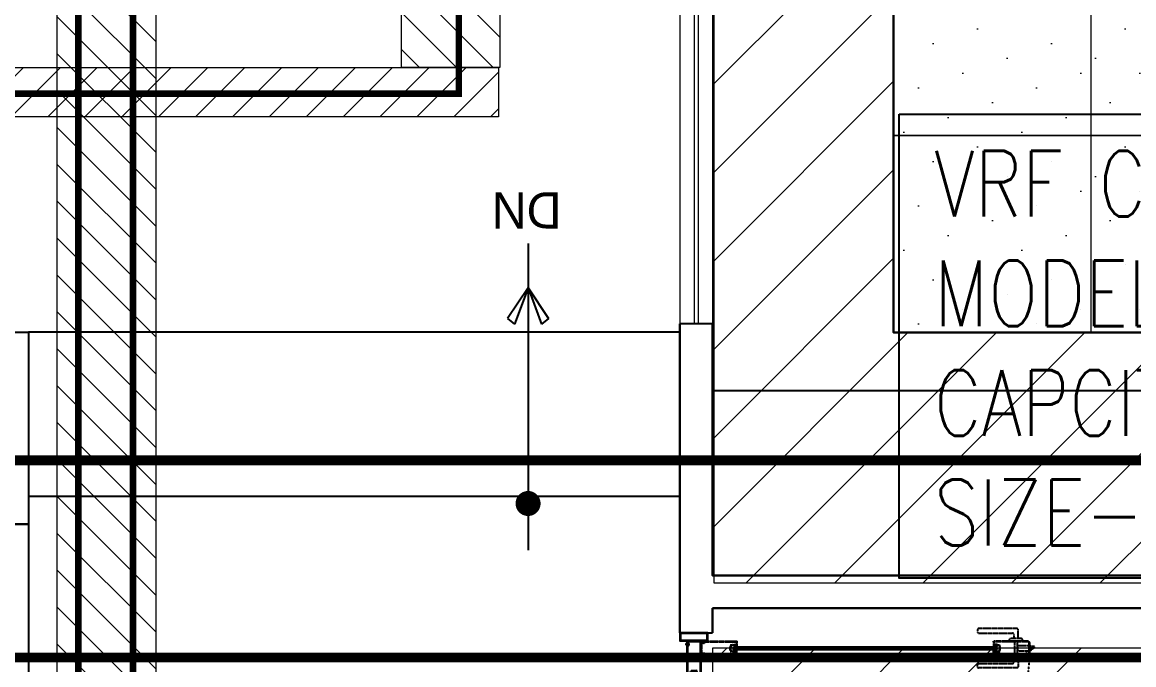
# Model space of a CAD drawing. Header units: millimetres. Extents: x 148480 to 578986, y 39883 to 155062.
# Drawn here: x 240593 to 243975, y 112159 to 114114 of the extents above; entities that cross this region are included whole.
import ezdxf

# ---------------------------------------------------------------- set-up
doc = ezdxf.new("R2010")
doc.units = ezdxf.units.MM
for name, pattern in [('CENTER', [2, 1.25, -0.25, 0.25, -0.25]), ('CONTINOUS', [0]), ('HIDDEN', [0.375, 0.25, -0.125])]:
    doc.linetypes.add(name, pattern=pattern)
for name, color, linetype in [('001-TEXT', 250, 'Continuous'), ('2', 7, 'Continuous'), ('BEAM', 9, 'Continuous'), ('ceilings', 253, 'Continuous'), ('CEN', 252, 'CENTER'), ('DNM JEB', 4, 'Continuous'), ('Flooring', 44, 'Continuous'), ('Hatch 01_UC', 7, 'Continuous'), ('HVAC TEXT', 7, 'Continuous'), ('I - MODULAR', 44, 'Continuous'), ('Layer2', 4, 'Continuous'), ('Layer4', 6, 'Continuous'), ('M-HVAC VRV PIPE', 4, 'Continuous'), ('TENANCY', 3, 'Continuous')]:
    doc.layers.add(name, color=color, linetype=linetype)
for name, color, linetype, lineweight in [('A-GLAZ', 140, 'Continuous', 18), ('CB-AC CABLE TRAY', 213, 'Continuous', 15), ('I-DT-METL', 4, 'Continuous', 20), ('I-PART-GYP', 6, 'Continuous', 30)]:
    doc.layers.add(name, color=color, linetype=linetype, lineweight=lineweight)
doc.styles.add('Arial_3', font='arial.ttf', dxfattribs={"height": 20.669291})
doc.styles.add('Herbalife_Third Floor - Furniture Layout - 210201$0$CG', font='GOTHIC.TTF')

# ---------------------------------------------------------------- blocks, each defined once
blk = doc.blocks.new('A')
at = {"color": 8}
for p, q in [((0, 0), (-2.46, -3.67)), ((0, 0), (-1.61, -4.33)), ((0, 0), (2.46, -3.67)), ((0, 0), (1.61, -4.33)), ((-2.46, -3.67), (-1.61, -4.33)), ((2.46, -3.67), (1.61, -4.33))]:
    blk.add_line(p, q, dxfattribs=at)
blk = doc.blocks.new('A$C5BB6640F')
at = {"layer": '2', "color": 8, "linetype": 'Continuous'}
for p, q in [((0.8, 2.6), (0, 0)), ((1, 2.6), (0.5, 0)), ((2.1, 8.2), (0.8, 8.2)), ((0.8, 8.2), (0.8, 2.6)), ((2.1, 6.4), (0.8, 6.4)), ((2.1, 4.5), (0.8, 4.5)), ((2.1, 2.6), (0.8, 2.6)), ((1.2, 2.6), (0.9, 0)), ((1.4, 2.6), (1.4, 0)), ((1.6, 2.6), (1.9, 0)), ((1.8, 2.6), (2.3, 0)), ((2.1, 8.2), (2.1, 2.6)), ((2.1, 2.6), (2.8, 0))]:
    blk.add_line(p, q, dxfattribs=at)
blk = doc.blocks.new('A$C4A242C7C')
at = {"layer": '2', "color": 8, "linetype": 'Continuous'}
for p, q in [((0, 4), (0, 115.4)), ((0.4, 115.8), (0.6, 115.8)), ((1.4, 115), (13, 115)), ((2, 113), (10.5, 113)), ((2, 4), (2, 113)), ((10.5, 103.9), (10.5, 113)), ((14, 111.3), (12.5, 111.3)), ((12.5, 104.8), (12.5, 111.3)), ((13, 115), (13, 112.6)), ((14.7, 112.6), (13, 112.6)), ((14, 110), (14, 111.3)), ((14.3, 109.8), (15, 110)), ((14.7, 112.6), (15.2, 110.4)), ((30.3, 112.6), (29.8, 110.4)), ((30.7, 109.8), (30, 110)), ((32, 112.6), (30.3, 112.6)), ((31, 111.3), (32.5, 111.3)), ((31, 110), (31, 111.3)), ((32, 115), (32, 112.6)), ((43.6, 115), (32, 115)), ((32.5, 104.8), (32.5, 111.3)), ((34.5, 113), (43, 113)), ((34.5, 103.9), (34.5, 113)), ((43, 14.2), (43, 113)), ((44.6, 115.8), (44.4, 115.8)), ((45, 11.7), (45, 115.4)), ((10.6, 103.4), (12.8, 95.2)), ((14, 104.8), (12.5, 104.8)), ((14.8, 103.8), (12.5, 103.8)), ((12.5, 103.8), (14.7, 95.7)), ((14, 106.1), (14, 104.8)), ((14.3, 106.3), (15, 106.1)), ((14.7, 95.7), (22.5, 95.7)), ((30.3, 93.7), (14.7, 93.7)), ((14.8, 103.8), (15.2, 105.6)), ((30.3, 95.7), (22.5, 95.7)), ((30.2, 103.8), (29.8, 105.6)), ((30.7, 106.3), (30, 106.1)), ((30.2, 103.8), (32.5, 103.8)), ((32.5, 103.8), (30.3, 95.7)), ((31, 106.1), (31, 104.8)), ((31, 104.8), (32.5, 104.8)), ((34.4, 103.4), (32.2, 95.2)), ((4, 2), (41, 2)), ((4, 0), (41, 0)), ((38.5, 8.4), (38.5, 11.7)), ((42.5, 13.7), (40.5, 13.7)), ((40.5, 8.8), (40.5, 11.3)), ((42.5, 6.4), (40.5, 6.4)), ((44, 11.7), (40.9, 11.7)), ((44, 8.4), (40.9, 8.4)), ((43, 4), (43, 5.9)), ((44, 11.6), (44, 11.7)), ((44, 8.4), (44, 8.5)), ((44.4, 11.2), (44.5, 11.2)), ((44.4, 8.9), (44.5, 8.9)), ((45, 4), (45, 8.4))]:
    blk.add_line(p, q, dxfattribs=at)
for centre, radius, start, end in [((0.4, 115.4), 0.4, 90, 180), ((0.6, 115.4), 0.4, 0, 90), ((1.4, 115.4), 0.4, 180, 270), ((14.2, 110), 0.2, 180, 285), ((14.8, 110.3), 0.4, 285, 15), ((30.1, 110.3), 0.4, 165, 255), ((30.8, 110), 0.2, 255, 0), ((43.6, 115.4), 0.4, 270, 0), ((44.4, 115.4), 0.4, 90, 180), ((44.6, 115.4), 0.4, 0, 90), ((12.5, 103.9), 2, 180, 195), ((14.7, 95.7), 2, 195, 270), ((14.2, 106.1), 0.2, 75, 180), ((14.8, 105.7), 0.4, 345, 75), ((30.1, 105.7), 0.4, 105, 195), ((30.3, 95.7), 2, 270, 345), ((30.8, 106.1), 0.2, 0, 105), ((32.5, 103.9), 2, 345, 0), ((4, 4), 4, 180, 270), ((4, 4), 2, 180, 270), ((40.5, 11.7), 2, 90, 180), ((40.5, 8.4), 2, 180, 270), ((40.9, 11.3), 0.4, 90, 180), ((40.9, 8.8), 0.4, 180, 270), ((41, 4), 4, 270, 0), ((41, 4), 2, 270, 0), ((42.5, 14.2), 0.5, 270, 0), ((42.5, 5.9), 0.5, 0, 90), ((44.4, 11.6), 0.4, 180, 270), ((44.4, 8.5), 0.4, 90, 180), ((44.5, 11.7), 0.5, 270, 0), ((44.5, 8.4), 0.5, 0, 90)]:
    blk.add_arc(centre, radius, start, end, dxfattribs=at)
blk = doc.blocks.new('A$C109E4DED')
at = {"layer": 'TENANCY', "rotation": 90}
blk.add_blockref('A$C4A242C7C', (75.8, 0), dxfattribs=at)
blk = doc.blocks.new('GFC1')
at = {"color": 8, "linetype": 'Continuous'}
for p, q in [((315225.9, 114157.5), (313244.3, 114157.5)), ((315225.9, 113657.5), (313244.3, 113657.5))]:
    blk.add_line(p, q, dxfattribs=at)
at = {"layer": 'A-GLAZ', "color": 8, "linetype": 'CONTINOUS', "lineweight": 13, "ltscale": 0.5}
for p, q in [((315225.9, 116246.1, 0), (315225.9, 114182.9, 0)), ((315325.9, 116246.1, 0), (315325.9, 114182.9, 0))]:
    blk.add_line(p, q, dxfattribs=at)
at = {"layer": 'A-GLAZ', "color": 8}
for p, q in [((315269.9, 116246.1, 0), (315269.9, 114182.9, 0)), ((315281.9, 116246.1, 0), (315281.9, 114182.9, 0))]:
    blk.add_line(p, q, dxfattribs=at)
at = {"layer": 'BEAM', "color": 8, "linetype": 'Continuous'}
blk.add_line((314764.3, 114427.2), (314764.3, 113493.7), dxfattribs=at)
blk.add_line((314764.3, 114427.2), (314764.3, 113493.7), dxfattribs=at)
at = {"layer": 'BEAM', "color": 8, "linetype": 'Continuous', "const_width": 38.1}
blk.add_lwpolyline([(314764.3, 113617, 1), (314764.3, 113655.1, 1)], format="xyb", close=True, dxfattribs=at)
blk.add_lwpolyline([(314764.3, 113617, 1), (314764.3, 113655.1, 1)], format="xyb", close=True, dxfattribs=at)
at = {"layer": 'CEN', "color": 8, "linetype": 'HIDDEN', "lineweight": 0, "ltscale": 1500}
for p, q in [((309974.6, 113767.5), (319025.1, 113767.5)), ((309974.6, 113167.5), (319025.1, 113167.5))]:
    blk.add_line(p, q, dxfattribs=at)
at = {"layer": 'DNM JEB', "color": 8, "linetype": 'Continuous'}
for p, q in [((315225.9, 113242.5), (315325.9, 113242.5)), ((315248.3, 113218.7), (315295.1, 113218.7))]:
    blk.add_line(p, q, dxfattribs=at)
at = {"layer": 'DNM JEB', "color": 8, "linetype": 'HIDDEN'}
for p, q in [((315290.2, 113213.1), (315290.2, 113177.9)), ((315292.1, 113213.1), (315292.1, 113177.9)), ((315294, 113216.9), (315400.1, 113216.9)), ((315294, 113215), (315397.8, 113215)), ((315397.8, 113215), (315397.8, 113206.9)), ((315399.7, 113215.6), (315399.7, 113204.5)), ((315400.5, 113216.5), (315400.5, 113216.3)), ((316179.9, 113216.5), (316179.9, 113216.3)), ((316286.4, 113216.9), (316180.3, 113216.9)), ((316180.7, 113215.6), (316180.7, 113204.5)), ((316182.6, 113215), (316182.6, 113206.9)), ((316286.4, 113215), (316182.6, 113215)), ((316288.3, 113213.1), (316288.3, 113177.9)), ((316290.2, 113213.1), (316290.2, 113177.9)), ((315294, 113176), (315295.8, 113176)), ((315294, 113174), (315298.2, 113174)), ((315296.2, 113176.4), (315296.2, 113178.3)), ((315298.2, 113180.2), (315301.3, 113180.2)), ((315298.2, 113175), (315298.2, 113178)), ((315298.2, 113175), (315298.2, 113175)), ((315298.5, 113178.3), (315300.9, 113178.3)), ((315298.6, 113174.6), (315298.6, 113174.5)), ((315300.3, 113178.1), (315299.1, 113178.1)), ((315299.1, 113178.1), (315299.1, 113172.8)), ((315300.3, 113176.4), (315299.1, 113176.4)), ((315300.3, 113174.6), (315299.1, 113174.6)), ((315300.3, 113178.1), (315300.3, 113172.8)), ((315300.8, 113174.6), (315300.8, 113174.5)), ((315301.2, 113175), (315301.3, 113175)), ((315301.3, 113175), (315301.3, 113178)), ((315301.3, 113174), (315400.1, 113174)), ((315303.2, 113176.4), (315303.2, 113178.3)), ((315303.7, 113176), (315397.8, 113176)), ((315379.4, 113188), (315379.4, 113202.9)), ((315388.7, 113206.8), (315380.8, 113204.7)), ((315388.7, 113184.1), (315380.8, 113186.2)), ((315389, 113205), (315381.3, 113202.9)), ((315381.3, 113202.9), (315381.3, 113195.5)), ((315381.3, 113188), (315381.3, 113195.5)), ((315389, 113186), (315381.3, 113188)), ((315389, 113202.9), (315389, 113205)), ((315389, 113202.9), (315390.7, 113202.4)), ((315389, 113188.1), (315390.7, 113188.6)), ((315389, 113188.1), (315389, 113186)), ((315389.2, 113206.9), (315397.8, 113206.9)), ((315389.2, 113184), (315397.8, 113184)), ((315390, 113203.6), (315390, 113205)), ((315390, 113205), (315396.2, 113205)), ((315391.2, 113203.6), (315390, 113203.6)), ((315390, 113187.4), (315390, 113186)), ((315391.2, 113187.4), (315390, 113187.4)), ((315390, 113186), (315396.2, 113186)), ((315391.4, 113203.3), (315391.2, 113202.7)), ((315391.4, 113187.6), (315391.2, 113188.3)), ((315394.7, 113203.3), (315394.9, 113202.7)), ((315394.7, 113187.6), (315394.9, 113188.3)), ((315394.9, 113203.6), (315396.2, 113203.6)), ((315394.9, 113187.4), (315396.2, 113187.4)), ((315397.4, 113202.9), (315395.4, 113202.4)), ((315397.4, 113188), (315395.4, 113188.6)), ((315396.2, 113203.6), (315396.2, 113205)), ((315396.2, 113187.4), (315396.2, 113186)), ((315399.7, 113204.5), (315397.4, 113204.5)), ((315397.4, 113202.9), (315397.4, 113204.5)), ((315397.4, 113186.4), (315397.4, 113188)), ((315399.7, 113186.4), (315397.4, 113186.4)), ((315397.8, 113184), (315397.8, 113176)), ((315399.7, 113175.4), (315399.7, 113186.4)), ((315400.5, 113174.4), (315400.5, 113174.6)), ((316179.9, 113174.4), (316179.9, 113174.6)), ((316279.1, 113174), (316180.3, 113174)), ((316180.7, 113204.5), (316183, 113204.5)), ((316180.7, 113186.4), (316183, 113186.4)), ((316180.7, 113175.4), (316180.7, 113186.4)), ((316191.2, 113206.9), (316182.6, 113206.9)), ((316182.6, 113184), (316182.6, 113176)), ((316191.2, 113184), (316182.6, 113184)), ((316276.7, 113176), (316182.6, 113176)), ((316183, 113202.9), (316183, 113204.5)), ((316183, 113202.9), (316185, 113202.4)), ((316183, 113188), (316185, 113188.6)), ((316183, 113186.4), (316183, 113188)), ((316184.2, 113203.6), (316184.2, 113205)), ((316190.4, 113205), (316184.2, 113205)), ((316185.5, 113203.6), (316184.2, 113203.6)), ((316184.2, 113187.4), (316184.2, 113186)), ((316185.5, 113187.4), (316184.2, 113187.4)), ((316190.4, 113186), (316184.2, 113186)), ((316185.7, 113203.3), (316185.5, 113202.7)), ((316185.7, 113187.6), (316185.5, 113188.3)), ((316189, 113203.3), (316189.2, 113202.7)), ((316189, 113187.6), (316189.2, 113188.3)), ((316189.2, 113203.6), (316190.4, 113203.6)), ((316189.2, 113187.4), (316190.4, 113187.4)), ((316191.4, 113202.9), (316189.7, 113202.4)), ((316191.4, 113188.1), (316189.7, 113188.6)), ((316190.4, 113203.6), (316190.4, 113205)), ((316190.4, 113187.4), (316190.4, 113186)), ((316191.4, 113202.9), (316191.4, 113205)), ((316191.4, 113205), (316199.1, 113202.9)), ((316191.4, 113188.1), (316191.4, 113186)), ((316191.4, 113186), (316199.1, 113188)), ((316191.7, 113206.8), (316199.5, 113204.7)), ((316191.7, 113184.1), (316199.5, 113186.2)), ((316199.1, 113202.9), (316199.1, 113195.5)), ((316199.1, 113188), (316199.1, 113195.5)), ((316201, 113188), (316201, 113202.9)), ((316277.2, 113176.4), (316277.2, 113178.3)), ((316282.2, 113180.2), (316279.1, 113180.2)), ((316279.1, 113175), (316279.1, 113178)), ((316279.2, 113175), (316279.1, 113175)), ((316281.9, 113178.3), (316279.5, 113178.3)), ((316279.6, 113174.6), (316279.6, 113174.5)), ((316280.1, 113178.1), (316281.4, 113178.1)), ((316280.1, 113178.1), (316280.1, 113172.8)), ((316280.1, 113176.4), (316281.4, 113176.4)), ((316280.1, 113174.6), (316281.4, 113174.6)), ((316281.4, 113178.1), (316281.4, 113172.8)), ((316281.8, 113174.6), (316281.8, 113174.5)), ((316282.2, 113175), (316282.2, 113178)), ((316282.2, 113175), (316282.2, 113175)), ((316286.4, 113174), (316282.2, 113174)), ((316284.2, 113176.4), (316284.2, 113178.3)), ((316286.4, 113176), (316284.6, 113176)), ((315299.1, 113172.8), (315298.4, 113170.4)), ((315299.3, 113172.8), (315298.8, 113170.4)), ((315300.3, 113172.8), (315299.1, 113172.8)), ((315299.5, 113172.8), (315299.3, 113170.4)), ((315299.7, 113172.8), (315299.7, 113170.4)), ((315299.9, 113172.8), (315300.2, 113170.4)), ((315300.1, 113172.8), (315300.6, 113170.4)), ((315300.3, 113172.8), (315301.1, 113170.4)), ((316280.1, 113172.8), (316279.4, 113170.4)), ((316280.3, 113172.8), (316279.9, 113170.4)), ((316280.1, 113172.8), (316281.4, 113172.8)), ((316280.5, 113172.8), (316280.3, 113170.4)), ((316280.8, 113172.8), (316280.8, 113170.4)), ((316281, 113172.8), (316281.2, 113170.4)), ((316281.2, 113172.8), (316281.6, 113170.4)), ((316281.4, 113172.8), (316282.1, 113170.4))]:
    blk.add_line(p, q, dxfattribs=at)
at = {"layer": 'DNM JEB', "color": 8}
for p, q in [((315390.4, 113200.2), (316190, 113200.2)), ((316190, 113190.7), (315390.4, 113190.7))]:
    blk.add_line(p, q, dxfattribs=at)
at = {"layer": 'DNM JEB', "color": 8, "linetype": 'Continuous'}
for points in [[(315225.9, 113242.5), (315225.9, 113218.7), (315311.6, 113218.7), (315311.6, 113242.5)], [(315227.8, 113240.6), (315227.8, 113220.6), (315309.7, 113220.6), (315309.7, 113240.6)]]:
    blk.add_lwpolyline(points, close=True, dxfattribs=at)
at = {"layer": 'DNM JEB', "color": 8, "linetype": 'HIDDEN'}
for points in [[(316255.4, 113224.9), (316255.4, 113252, 0.414214), (316252.1, 113255.4), (316134.9, 113255.4, 0.414214), (316131.6, 113252), (316131.6, 113245.4, 0.414214), (316134.9, 113242), (316238.7, 113242, -0.414214), (316242.1, 113238.7), (316242.1, 113224.9)], [(316268.7, 113216.9), (316268.7, 113221.6, 0.414214), (316265.4, 113224.9), (316232.1, 113224.9, 0.414214), (316228.7, 113221.6), (316228.7, 113216.9)], [(316268.7, 113174), (316268.7, 113169.4, -0.414214), (316265.4, 113166), (316232.1, 113166, -0.414214), (316228.7, 113169.4), (316228.7, 113174)], [(316255.4, 113166), (316255.4, 113138.9, -0.414214), (316252.1, 113135.6), (316134.9, 113135.6, -0.414214), (316131.6, 113138.9), (316131.6, 113145.6, -0.414214), (316134.9, 113148.9), (316238.7, 113148.9, 0.414214), (316242.1, 113152.3), (316242.1, 113166)]]:
    blk.add_lwpolyline(points, format="xyb", dxfattribs=at)
at = {"layer": 'DNM JEB', "color": 8, "linetype": 'Continuous'}
blk.add_lwpolyline([(315293.7, 113216.9), (315248.3, 113216.9), (315248.3, 113218.7)], dxfattribs=at)
at = {"layer": 'DNM JEB', "color": 8, "linetype": 'HIDDEN'}
for points in [[(316253.5, 113216.9), (316244, 113216.9), (316244, 113174), (316253.5, 113174)], [(316288.7, 113203.1), (316253.5, 113203.1), (316253.5, 113187.9), (316288.7, 113187.9)], [(316290.2, 113186.9), (316288.7, 113186.9), (316288.7, 113204), (316290.2, 113204)], [(316292.4, 113186), (316290.2, 113186), (316290.2, 113205), (316292.4, 113205)]]:
    blk.add_lwpolyline(points, close=True, dxfattribs=at)
for points in [[(315390.4, 113190.7), (315389, 113192.1), (315389, 113198.8), (315390.4, 113200.2)], [(316190, 113190.7), (316191.4, 113192.1), (316191.4, 113198.8), (316190, 113200.2)], [(316292.4, 113198.3), (316305.2, 113198.3), (316305.2, 113201.2), (316292.4, 113201.2)], [(316292.4, 113189.8), (316293.8, 113189.8), (316305.2, 113198.3)]]:
    blk.add_lwpolyline(points, dxfattribs=at)
at = {"layer": 'DNM JEB', "color": 8}
blk.add_lwpolyline([(316191.4, 113195.5), (315389, 113195.5)], dxfattribs=at)
at = {"layer": 'DNM JEB', "color": 8, "linetype": 'HIDDEN'}
for centre, radius, start, end in [((315294, 113213.1), 3.81, 90, 180), ((315294, 113213.1), 1.9, 90, 180), ((315400.1, 113215.6), 0.381, 90, 180), ((315400.1, 113216.5), 0.381, 0, 90), ((315400.1, 113216.3), 0.381, 270, 0), ((316180.3, 113216.5), 0.381, 90, 180), ((316180.3, 113216.3), 0.381, 180, 270), ((316180.3, 113215.6), 0.381, 0, 90), ((316286.4, 113213.1), 3.81, 0, 90), ((316286.4, 113213.1), 1.9, 0, 90), ((315294, 113177.9), 3.81, 180, 270), ((315294, 113177.9), 1.9, 180, 270), ((315295.8, 113176.4), 0.476, 270, 0), ((315298.2, 113178.3), 1.9, 90, 180), ((315298.5, 113178), 0.381, 90, 180), ((315298.2, 113174.6), 0.381, 0, 90), ((315298.2, 113174.5), 0.476, 270, 0), ((315301.2, 113174.6), 0.381, 90, 180), ((315301.3, 113174.5), 0.476, 180, 270), ((315300.9, 113178), 0.381, 0, 90), ((315301.3, 113178.3), 1.9, 0, 90), ((315303.7, 113176.4), 0.476, 180, 270), ((315381.3, 113202.9), 1.9, 105, 180), ((315381.3, 113188), 1.9, 180, 255), ((315389.2, 113205), 1.9, 90, 105), ((315389.2, 113186), 1.9, 255, 270), ((315390.8, 113202.8), 0.381, 255, 345), ((315390.8, 113188.2), 0.381, 15, 105), ((315391.2, 113203.4), 0.19, 345, 90), ((315391.2, 113187.6), 0.19, 270, 15), ((315394.9, 113203.4), 0.19, 90, 195), ((315394.9, 113187.6), 0.19, 165, 270), ((315395.3, 113202.8), 0.381, 195, 285), ((315395.3, 113188.2), 0.381, 75, 165), ((315400.1, 113175.4), 0.381, 180, 270), ((315400.1, 113174.6), 0.381, 0, 90), ((315400.1, 113174.4), 0.381, 270, 0), ((316180.3, 113174.6), 0.381, 90, 180), ((316180.3, 113174.4), 0.381, 180, 270), ((316180.3, 113175.4), 0.381, 270, 0), ((316185.1, 113202.8), 0.381, 255, 345), ((316185.1, 113188.2), 0.381, 15, 105), ((316185.5, 113203.4), 0.19, 345, 90), ((316185.5, 113187.6), 0.19, 270, 15), ((316189.2, 113203.4), 0.19, 90, 195), ((316189.2, 113187.6), 0.19, 165, 270), ((316189.6, 113202.8), 0.381, 195, 285), ((316189.6, 113188.2), 0.381, 75, 165), ((316191.2, 113205), 1.9, 75, 90), ((316191.2, 113186), 1.9, 270, 285), ((316199.1, 113202.9), 1.9, 0, 75), ((316199.1, 113188), 1.9, 285, 0), ((316276.7, 113176.4), 0.476, 270, 0), ((316279.1, 113178.3), 1.9, 90, 180), ((316279.5, 113178), 0.381, 90, 180), ((316279.1, 113174.5), 0.476, 270, 0), ((316279.2, 113174.6), 0.381, 0, 90), ((316282.2, 113174.6), 0.381, 90, 180), ((316282.2, 113174.5), 0.476, 180, 270), ((316281.9, 113178), 0.381, 0, 90), ((316282.2, 113178.3), 1.9, 0, 90), ((316284.6, 113176.4), 0.476, 180, 270), ((316286.4, 113177.9), 3.81, 270, 0), ((316286.4, 113177.9), 1.9, 270, 0)]:
    blk.add_arc(centre, radius, start, end, dxfattribs=at)
at = {"layer": 'DNM JEB', "color": 8, "linetype": 'Continuous', "extrusion": (0, 0, -1)}
blk.add_arc((-315297.9, 113215.1), 4.58, 51.7937, 23.4563, dxfattribs=at)
at = {"layer": 'DNM JEB', "color": 8, "linetype": 'HIDDEN', "ltscale": 0.1}
blk.add_arc((315341, 113218.8), 950.6, 266.5059, 357.1815, dxfattribs=at)
at = {"layer": 'Flooring', "color": 8, "linetype": 'HIDDEN', "ltscale": 1500}
blk.add_lwpolyline([(328672.2, 130068.3, 1.540604), (310717.1, 129143.3, 0.119203), (311634.4, 128071.9, -0.704413), (307490.1, 113767.5)], format="xyb", dxfattribs=at)
at = {"layer": 'I - MODULAR', "color": 8, "linetype": 'Continuous'}
for points in [[(313244.3, 113573.3), (310051.8, 113573.3), (310051.8, 114157.5), (313244.3, 114157.5)], [(318950.1, 113417.5), (315325.9, 113417.5), (315325.9, 113980.2), (318950.1, 113980.2)]]:
    blk.add_lwpolyline(points, close=True, dxfattribs=at)
for points in [[(315325.9, 114182.9), (315225.9, 114182.9)], [(310051.8, 113573.3), (313244.3, 113573.3), (313244.3, 112767.5), (308990.5, 112767.5), (308990.5, 113092.5)], [(315325.9, 113417.5), (316495.9, 113417.5)]]:
    blk.add_lwpolyline(points, dxfattribs=at)
at = {"layer": 'I-DT-METL', "color": 8, "linetype": 'HIDDEN', "lineweight": 13, "ltscale": 0.1}
blk.add_line((315225.9, 114182.9, 0), (315325.9, 114182.9, 0), dxfattribs=at)
at = {"layer": 'I-PART-GYP', "color": 8, "linetype": 'CONTINOUS'}
for points in [[(315225.9, 114182.9), (315225.9, 113242.5)], [(315325.9, 113417.5), (315325.9, 114182.9)], [(315325.9, 113417.5), (318950.1, 113417.5)], [(315225.9, 113296.2), (315225.9, 113396.2)], [(315325.9, 113242.5), (315325.9, 113317.5)], [(318950.1, 113317.5), (315325.9, 113317.5)]]:
    blk.add_lwpolyline(points, dxfattribs=at)
at = {"layer": 'BEAM', "color": 8, "linetype": 'Continuous', "xscale": 25.41666666674428, "yscale": 25.41666666674428, "zscale": 25.41666666674428}
blk.add_blockref('A', (314764.3, 114291.9), dxfattribs=at)
blk.add_blockref('A', (314764.3, 114291.9), dxfattribs=at)
at = {"layer": 'DNM JEB', "color": 8}
for name, p, xscale, yscale, zscale, rotation in [('A$C5BB6640F', (315243.7, 113208.7), 0.9523809523809523, 0.9523809523809523, 0.9523809523809523, 270), ('A$C109E4DED', (315290.2, 113144.7), 0.9523809523809526, 0.9523809523809526, 0.9523809523809526, 90)]:
    blk.add_blockref(name, p, dxfattribs=dict(at, xscale=xscale, yscale=yscale, zscale=zscale, rotation=rotation))
at = {"layer": '001-TEXT', "color": 8, "style": 'Herbalife_Third Floor - Furniture Layout - 210201$0$CG'}
blk.add_text('DN', height=110, rotation=180, dxfattribs=at).set_placement((314866.2, 114582.6))
at = {"layer": 'DNM JEB', "color": 8, "linetype": 'HIDDEN'}
mesh = blk.add_polyface(dxfattribs=at)
corners = [(315393.5, 113201.3), (315393.3, 113202), (315392.6, 113202), (315393.3, 113200.6)]
mesh.append_faces([[corners[k] for k in face] for face in [(3, 2, 1, 0)]], dxfattribs={"color": 8})
mesh = blk.add_polyface(dxfattribs=at)
corners = [(315393.5, 113189.6), (315393.3, 113189), (315392.6, 113189), (315393.3, 113190.3)]
mesh.append_faces([[corners[k] for k in face] for face in [(3, 2, 1, 0)]], dxfattribs={"color": 8})
mesh = blk.add_polyface(dxfattribs=at)
corners = [(315394.5, 113201.3), (315394.4, 113202.1), (315393.3, 113202), (315393.5, 113201.3)]
mesh.append_faces([[corners[k] for k in face] for face in [(3, 2, 1, 0)]], dxfattribs={"color": 8})
mesh = blk.add_polyface(dxfattribs=at)
corners = [(315394.5, 113189.7), (315394.4, 113188.9), (315393.3, 113189), (315393.5, 113189.6)]
mesh.append_faces([[corners[k] for k in face] for face in [(3, 2, 1, 0)]], dxfattribs={"color": 8})
mesh = blk.add_polyface(dxfattribs=at)
corners = [(315394.7, 113200.6), (315394.7, 113202.9), (315394.4, 113202.1), (315394.5, 113201.3)]
mesh.append_faces([[corners[k] for k in face] for face in [(3, 2, 1, 0)]], dxfattribs={"color": 8})
mesh = blk.add_polyface(dxfattribs=at)
corners = [(315394.7, 113190.3), (315394.7, 113188.1), (315394.4, 113188.9), (315394.5, 113189.7)]
mesh.append_faces([[corners[k] for k in face] for face in [(3, 2, 1, 0)]], dxfattribs={"color": 8})
mesh = blk.add_polyface(dxfattribs=at)
corners = [(315395.1, 113201.3), (315395, 113202.1), (315394.7, 113202.9), (315394.7, 113200.6)]
mesh.append_faces([[corners[k] for k in face] for face in [(3, 2, 1, 0)]], dxfattribs={"color": 8})
mesh = blk.add_polyface(dxfattribs=at)
corners = [(315395.1, 113189.7), (315395, 113188.8), (315394.7, 113188.1), (315394.7, 113190.3)]
mesh.append_faces([[corners[k] for k in face] for face in [(3, 2, 1, 0)]], dxfattribs={"color": 8})
mesh = blk.add_polyface(dxfattribs=at)
corners = [(315395.8, 113201.2), (315395.7, 113202.2), (315395, 113202.1), (315395.1, 113201.3)]
mesh.append_faces([[corners[k] for k in face] for face in [(3, 2, 1, 0)]], dxfattribs={"color": 8})
mesh = blk.add_polyface(dxfattribs=at)
corners = [(315395.8, 113189.7), (315395.7, 113188.8), (315395, 113188.8), (315395.1, 113189.7)]
mesh.append_faces([[corners[k] for k in face] for face in [(3, 2, 1, 0)]], dxfattribs={"color": 8})
mesh = blk.add_polyface(dxfattribs=at)
corners = [(315396.1, 113200.5), (315395.9, 113202.2), (315395.7, 113202.2), (315395.8, 113201.2)]
mesh.append_faces([[corners[k] for k in face] for face in [(3, 2, 1, 0)]], dxfattribs={"color": 8})
mesh = blk.add_polyface(dxfattribs=at)
corners = [(315396.1, 113190.4), (315395.9, 113188.8), (315395.7, 113188.8), (315395.8, 113189.7)]
mesh.append_faces([[corners[k] for k in face] for face in [(3, 2, 1, 0)]], dxfattribs={"color": 8})
mesh = blk.add_polyface(dxfattribs=at)
corners = [(315396.5, 113201.2), (315396.3, 113202.2), (315395.9, 113202.2), (315396.1, 113200.5)]
mesh.append_faces([[corners[k] for k in face] for face in [(3, 2, 1, 0)]], dxfattribs={"color": 8})
mesh = blk.add_polyface(dxfattribs=at)
corners = [(315396.5, 113189.7), (315396.3, 113188.7), (315395.9, 113188.8), (315396.1, 113190.4)]
mesh.append_faces([[corners[k] for k in face] for face in [(3, 2, 1, 0)]], dxfattribs={"color": 8})
mesh = blk.add_polyface(dxfattribs=at)
corners = [(315398.8, 113201.1), (315398.1, 113202.4), (315396.3, 113202.2), (315396.5, 113201.2)]
mesh.append_faces([[corners[k] for k in face] for face in [(3, 2, 1, 0)]], dxfattribs={"color": 8})
mesh = blk.add_polyface(dxfattribs=at)
corners = [(315398.8, 113189.8), (315398.1, 113188.6), (315396.3, 113188.7), (315396.5, 113189.7)]
mesh.append_faces([[corners[k] for k in face] for face in [(3, 2, 1, 0)]], dxfattribs={"color": 8})
mesh = blk.add_polyface(dxfattribs=at)
corners = [(315399.1, 113200.2), (315398.5, 113204.5), (315398.1, 113202.4), (315398.8, 113201.1)]
mesh.append_faces([[corners[k] for k in face] for face in [(3, 2, 1, 0)]], dxfattribs={"color": 8})
mesh = blk.add_polyface(dxfattribs=at)
corners = [(315399.1, 113190.8), (315398.5, 113186.4), (315398.1, 113188.6), (315398.8, 113189.8)]
mesh.append_faces([[corners[k] for k in face] for face in [(3, 2, 1, 0)]], dxfattribs={"color": 8})
mesh = blk.add_polyface(dxfattribs=at)
corners = [(315400.1, 113200.2), (315399.7, 113204.5), (315398.5, 113204.5), (315399.1, 113200.2)]
mesh.append_faces([[corners[k] for k in face] for face in [(3, 2, 1, 0)]], dxfattribs={"color": 8})
mesh = blk.add_polyface(dxfattribs=at)
corners = [(315400.1, 113190.8), (315399.7, 113186.4), (315398.5, 113186.4), (315399.1, 113190.8)]
mesh.append_faces([[corners[k] for k in face] for face in [(3, 2, 1, 0)]], dxfattribs={"color": 8})
mesh = blk.add_polyface(dxfattribs=at)
corners = [(316180.3, 113200.2), (316180.7, 113204.5), (316181.9, 113204.5), (316181.3, 113200.2)]
mesh.append_faces([[corners[k] for k in face] for face in [(3, 2, 1, 0)]], dxfattribs={"color": 8})
mesh = blk.add_polyface(dxfattribs=at)
corners = [(316180.3, 113190.8), (316180.7, 113186.4), (316181.9, 113186.4), (316181.3, 113190.8)]
mesh.append_faces([[corners[k] for k in face] for face in [(3, 2, 1, 0)]], dxfattribs={"color": 8})
mesh = blk.add_polyface(dxfattribs=at)
corners = [(316181.3, 113200.2), (316181.9, 113204.5), (316182.3, 113202.4), (316181.6, 113201.1)]
mesh.append_faces([[corners[k] for k in face] for face in [(3, 2, 1, 0)]], dxfattribs={"color": 8})
mesh = blk.add_polyface(dxfattribs=at)
corners = [(316181.3, 113190.8), (316181.9, 113186.4), (316182.3, 113188.6), (316181.6, 113189.8)]
mesh.append_faces([[corners[k] for k in face] for face in [(3, 2, 1, 0)]], dxfattribs={"color": 8})
mesh = blk.add_polyface(dxfattribs=at)
corners = [(316181.6, 113201.1), (316182.3, 113202.4), (316184.1, 113202.2), (316183.9, 113201.2)]
mesh.append_faces([[corners[k] for k in face] for face in [(3, 2, 1, 0)]], dxfattribs={"color": 8})
mesh = blk.add_polyface(dxfattribs=at)
corners = [(316181.6, 113189.8), (316182.3, 113188.6), (316184.1, 113188.7), (316183.9, 113189.7)]
mesh.append_faces([[corners[k] for k in face] for face in [(3, 2, 1, 0)]], dxfattribs={"color": 8})
mesh = blk.add_polyface(dxfattribs=at)
corners = [(316183.9, 113201.2), (316184.1, 113202.2), (316184.5, 113202.2), (316184.3, 113200.5)]
mesh.append_faces([[corners[k] for k in face] for face in [(3, 2, 1, 0)]], dxfattribs={"color": 8})
mesh = blk.add_polyface(dxfattribs=at)
corners = [(316183.9, 113189.7), (316184.1, 113188.7), (316184.5, 113188.8), (316184.3, 113190.4)]
mesh.append_faces([[corners[k] for k in face] for face in [(3, 2, 1, 0)]], dxfattribs={"color": 8})
mesh = blk.add_polyface(dxfattribs=at)
corners = [(316184.3, 113200.5), (316184.5, 113202.2), (316184.7, 113202.2), (316184.6, 113201.2)]
mesh.append_faces([[corners[k] for k in face] for face in [(3, 2, 1, 0)]], dxfattribs={"color": 8})
mesh = blk.add_polyface(dxfattribs=at)
corners = [(316184.3, 113190.4), (316184.5, 113188.8), (316184.7, 113188.8), (316184.6, 113189.7)]
mesh.append_faces([[corners[k] for k in face] for face in [(3, 2, 1, 0)]], dxfattribs={"color": 8})
mesh = blk.add_polyface(dxfattribs=at)
corners = [(316184.6, 113201.2), (316184.7, 113202.2), (316185.4, 113202.1), (316185.3, 113201.3)]
mesh.append_faces([[corners[k] for k in face] for face in [(3, 2, 1, 0)]], dxfattribs={"color": 8})
mesh = blk.add_polyface(dxfattribs=at)
corners = [(316184.6, 113189.7), (316184.7, 113188.8), (316185.4, 113188.8), (316185.3, 113189.7)]
mesh.append_faces([[corners[k] for k in face] for face in [(3, 2, 1, 0)]], dxfattribs={"color": 8})
mesh = blk.add_polyface(dxfattribs=at)
corners = [(316185.3, 113201.3), (316185.4, 113202.1), (316185.7, 113202.9), (316185.7, 113200.6)]
mesh.append_faces([[corners[k] for k in face] for face in [(3, 2, 1, 0)]], dxfattribs={"color": 8})
mesh = blk.add_polyface(dxfattribs=at)
corners = [(316185.3, 113189.7), (316185.4, 113188.8), (316185.7, 113188.1), (316185.7, 113190.3)]
mesh.append_faces([[corners[k] for k in face] for face in [(3, 2, 1, 0)]], dxfattribs={"color": 8})
mesh = blk.add_polyface(dxfattribs=at)
corners = [(316185.7, 113200.6), (316185.7, 113202.9), (316186, 113202.1), (316185.9, 113201.3)]
mesh.append_faces([[corners[k] for k in face] for face in [(3, 2, 1, 0)]], dxfattribs={"color": 8})
mesh = blk.add_polyface(dxfattribs=at)
corners = [(316185.7, 113190.3), (316185.7, 113188.1), (316186, 113188.9), (316185.9, 113189.7)]
mesh.append_faces([[corners[k] for k in face] for face in [(3, 2, 1, 0)]], dxfattribs={"color": 8})
mesh = blk.add_polyface(dxfattribs=at)
corners = [(316185.9, 113201.3), (316186, 113202.1), (316187.1, 113202), (316186.9, 113201.3)]
mesh.append_faces([[corners[k] for k in face] for face in [(3, 2, 1, 0)]], dxfattribs={"color": 8})
mesh = blk.add_polyface(dxfattribs=at)
corners = [(316185.9, 113189.7), (316186, 113188.9), (316187.1, 113189), (316186.9, 113189.6)]
mesh.append_faces([[corners[k] for k in face] for face in [(3, 2, 1, 0)]], dxfattribs={"color": 8})
mesh = blk.add_polyface(dxfattribs=at)
corners = [(316186.9, 113201.3), (316187.1, 113202), (316187.8, 113202), (316187.1, 113200.6)]
mesh.append_faces([[corners[k] for k in face] for face in [(3, 2, 1, 0)]], dxfattribs={"color": 8})
mesh = blk.add_polyface(dxfattribs=at)
corners = [(316186.9, 113189.6), (316187.1, 113189), (316187.8, 113189), (316187.1, 113190.3)]
mesh.append_faces([[corners[k] for k in face] for face in [(3, 2, 1, 0)]], dxfattribs={"color": 8})
blk = doc.blocks.new('GRID')
at = {"layer": 'ceilings', "lineweight": 5}
h = blk.add_hatch(dxfattribs=at)
h.set_pattern_fill('DOTS', color=8, scale=80, angle=45)
h.paths.add_polyline_path([(56229.9, 61282.6), (56229.9, 61882.6), (56829.9, 61882.6), (56829.9, 61282.6)])
at = {"layer": 'ceilings', "color": 8, "lineweight": 5}
blk.add_lwpolyline([(56229.9, 61282.6), (56229.9, 61882.6), (56829.9, 61882.6), (56829.9, 61282.6)], close=True, dxfattribs=at)
blk = doc.blocks.new('celling')
at = {"layer": 'Hatch 01_UC', "linetype": 'Continuous', "lineweight": 0, "transparency": 33554597}
h = blk.add_hatch(dxfattribs=at)
h.set_pattern_fill('ANSI31', color=8, scale=60, angle=180)
h.set_pattern_definition([(225, (458174.37, 85859.37), (134.70384, -134.70384), [])])
h.paths.add_polyline_path([(325646.5, 61123.3), (325646.5, 64123.3), (331046.5, 64123.3), (331046.5, 61123.3)], flags=16)
h.paths.add_polyline_path([(325099, 64634.3), (325099, 60362.1), (331594, 60362.1), (331594, 64634.3)])
h = blk.add_hatch(dxfattribs=at)
h.set_pattern_fill('ANSI31', color=8, scale=60, angle=180)
h.set_pattern_definition([(225, (351364.73, 88289.53), (134.7038, -134.7038), [])])
h.paths.add_polyline_path([(325095.7, 55471.8), (331392.4, 55471.8), (331392.4, 59063.6), (330420.7, 59063.6), (330420.7, 60163.6), (329914.8, 60163.6), (329914.8, 60059.9), (328849.8, 60059.9), (328849.8, 60163.6), (325095.7, 60163.6)])
h.paths.add_polyline_path([(330993.2, 58463.6), (330993.2, 56071.8), (325593.2, 56071.8), (325593.2, 58463.6)], flags=16)
at = {"layer": 'ceilings', "color": 116, "linetype": 'Continuous', "true_color": 0x136734}
blk.add_lwpolyline([(331046.5, 64123.3), (325646.5, 64123.3), (325646.5, 61123.3), (331046.5, 61123.3)], close=True, dxfattribs=at)
at = {"layer": 'ceilings', "color": 8, "linetype": 'Continuous'}
blk.add_lwpolyline([(331046.5, 61123.3), (325646.5, 61123.3), (325646.5, 64123.3), (331046.5, 64123.3)], close=True, dxfattribs=at)
at = {"layer": 'Hatch 01_UC', "color": 8, "linetype": 'Continuous', "lineweight": 0}
blk.add_lwpolyline([(331594, 64634.3), (325099, 64634.3), (325099, 60362.1), (331594, 60362.1)], close=True, dxfattribs=at)
blk.add_lwpolyline([(331392.4, 59063.6), (330420.7, 59063.6), (330420.7, 60163.6), (329914.8, 60163.6), (329914.8, 60059.9), (328849.8, 60059.9), (328849.8, 60163.6), (325095.7, 60163.6), (325095.7, 55471.8), (331392.4, 55471.8), (331392.4, 59063.6)], dxfattribs=at)
at = {"layer": 'ceilings', "rotation": 270}
for p in [(264363.9, 118553.2), (264363.9, 117953.2)]:
    blk.add_blockref('GRID', p, dxfattribs=at)
at = {"layer": 'ceilings', "xscale": -1, "rotation": 89.99999999999986}
for p in [(388129.1, 118553.2), (388129.1, 117953.2)]:
    blk.add_blockref('GRID', p, dxfattribs=at)
blk = doc.blocks.new('BEAM')
at = {"layer": 'CEN', "color": 11, "linetype": 'HIDDEN', "lineweight": 0, "ltscale": 1500, "const_width": 30}
for points in [[(369974.6, 113767.5), (379025.1, 113767.5)], [(369974.6, 113167.5), (379025.1, 113167.5)]]:
    blk.add_lwpolyline(points, dxfattribs=at)
blk = doc.blocks.new('BEE')
at = {"layer": 'M-HVAC VRV PIPE', "linetype": 'Continuous'}
blk.add_blockref('BEAM', (0, 0), dxfattribs=at)
blk = doc.blocks.new('*U122')
at = {"layer": 'CB-AC CABLE TRAY', "true_color": 0xa953a0}
h = blk.add_hatch(dxfattribs=at)
h.set_pattern_fill('ANSI31', color=215, scale=25)
h.set_pattern_definition([(45, (-898943.63, 1102758.81), (-56.1266008, 56.1266008), [])])
h.paths.add_polyline_path([(-88704.9, -150.4), (-88704.9, -0.4), (-82879.3, -0.4), (-82879.3, -150.4)])
at = {"layer": 'CB-AC CABLE TRAY', "color": 215, "true_color": 0xa953a0}
blk.add_lwpolyline([(-88704.9, -150.4), (-88704.9, -0.4), (-82879.3, -0.4), (-82879.3, -150.4)], close=True, dxfattribs=at)
blk = doc.blocks.new('*U123')
at = {"layer": 'CB-AC CABLE TRAY', "true_color": 0xa953a0}
h = blk.add_hatch(dxfattribs=at)
h.set_pattern_fill('ANSI31', color=215, scale=25)
h.set_pattern_definition([(45, (-903232.25, 1102908.81), (-56.1266008, 56.1266008), [])])
h.paths.add_polyline_path([(-88704.9, -150.4), (-88704.9, 149.6), (-87167.9, 149.6), (-87167.9, -150.4)])
at = {"layer": 'CB-AC CABLE TRAY', "color": 215, "true_color": 0xa953a0}
blk.add_lwpolyline([(-88704.9, -150.4), (-88704.9, 149.6), (-87167.9, 149.6), (-87167.9, -150.4)], close=True, dxfattribs=at)
blk = doc.blocks.new('*U130')
at = {"layer": 'CB-AC CABLE TRAY', "true_color": 0xa953a0}
h = blk.add_hatch(dxfattribs=at)
h.set_pattern_fill('ANSI31', color=215, scale=25)
h.set_pattern_definition([(45, (-873082.2, 1102908.81), (-56.1266008, 56.1266008), [])])
h.paths.add_polyline_path([(-88704.9, -150.4), (-88704.9, 149.6), (-57017.9, 149.6), (-57017.9, -150.4)])
at = {"layer": 'CB-AC CABLE TRAY', "color": 215, "true_color": 0xa953a0}
blk.add_lwpolyline([(-88704.9, -150.4), (-88704.9, 149.6), (-57017.9, 149.6), (-57017.9, -150.4)], close=True, dxfattribs=at)

msp = doc.modelspace()

# ---------------------------------------------------------------- block references
at = {"layer": 'Layer4', "linetype": 'Continuous', "rotation": 360}
msp.add_blockref('GFC1', (-72632.4, -986), dxfattribs=at)

# ---------------------------------------------------------------- next in the draw order: linework, layer by layer
at = {"layer": 'HVAC TEXT'}
msp.add_lwpolyline([(243261, 113834.3), (246436.6, 113834.3), (246436.6, 112423), (243261, 112423)], close=True, dxfattribs=at)
at = {"layer": 'M-HVAC VRV PIPE', "color": 4, "linetype": 'Continuous', "const_width": 20}
msp.add_lwpolyline([(248783.6, 90880.2), (240763.4, 90880.2), (240763.4, 122405.6), (244590.2, 122405.6), (244590.2, 122170.6), (244777.7, 122170.6)], dxfattribs=at)
at = {"layer": 'M-HVAC VRV PIPE', "color": 2, "linetype": 'Continuous', "const_width": 20}
msp.add_lwpolyline([(248783.6, 91011.8), (240929.4, 91011.8), (240929.4, 122218.5), (243079.2, 122218.5)], dxfattribs=at)
at = {"layer": 'M-HVAC VRV PIPE', "color": 150, "linetype": 'Continuous', "const_width": 20}
msp.add_lwpolyline([(235670.5, 112502.7), (236110.9, 112502.7), (236110.9, 113896.6), (241921.3, 113896.6), (241921.3, 114398.3)], dxfattribs=at)

# ---------------------------------------------------------------- next in the draw order: block references
at = {"layer": 'CB-AC CABLE TRAY', "color": 4, "linetype": 'HIDDEN'}
for name, p, rotation in [('*U130', (240849, 33755.4), 269.9997198436913), ('*U123', (241896.3, 202681.3), 89.99971984369127), ('*U122', (324921.4, 113976.5), 359.9997198436912)]:
    msp.add_blockref(name, p, dxfattribs=dict(at, rotation=rotation))
at = {"layer": 'Hatch 01_UC', "color": 252, "linetype": 'Continuous', "true_color": 0x939598, "rotation": 360}
msp.add_blockref('celling', (-82402.2, 52046.6), dxfattribs=at)
at = {"layer": 'Layer2', "linetype": 'Continuous', "rotation": 360}
msp.add_blockref('BEE', (-132632.4, -986), dxfattribs=at)

# ---------------------------------------------------------------- next in the draw order: texts
at = {"layer": 'HVAC TEXT', "insert": (243367.6, 113722.8), "char_height": 200, "width": 4668.514, "attachment_point": 1, "style": 'Arial_3'}
msp.add_mtext('\\pxql;{\\Fsimplex.shx|c0;\\W0.8;\\C0;VRF COMPACT CASSETTE\\PMODEL :VCC-18\\PCAPCITY :1.5 TR\\PSIZE-596Lx596Wx240HT. }', dxfattribs=at)

doc.saveas('drawing.dxf')
